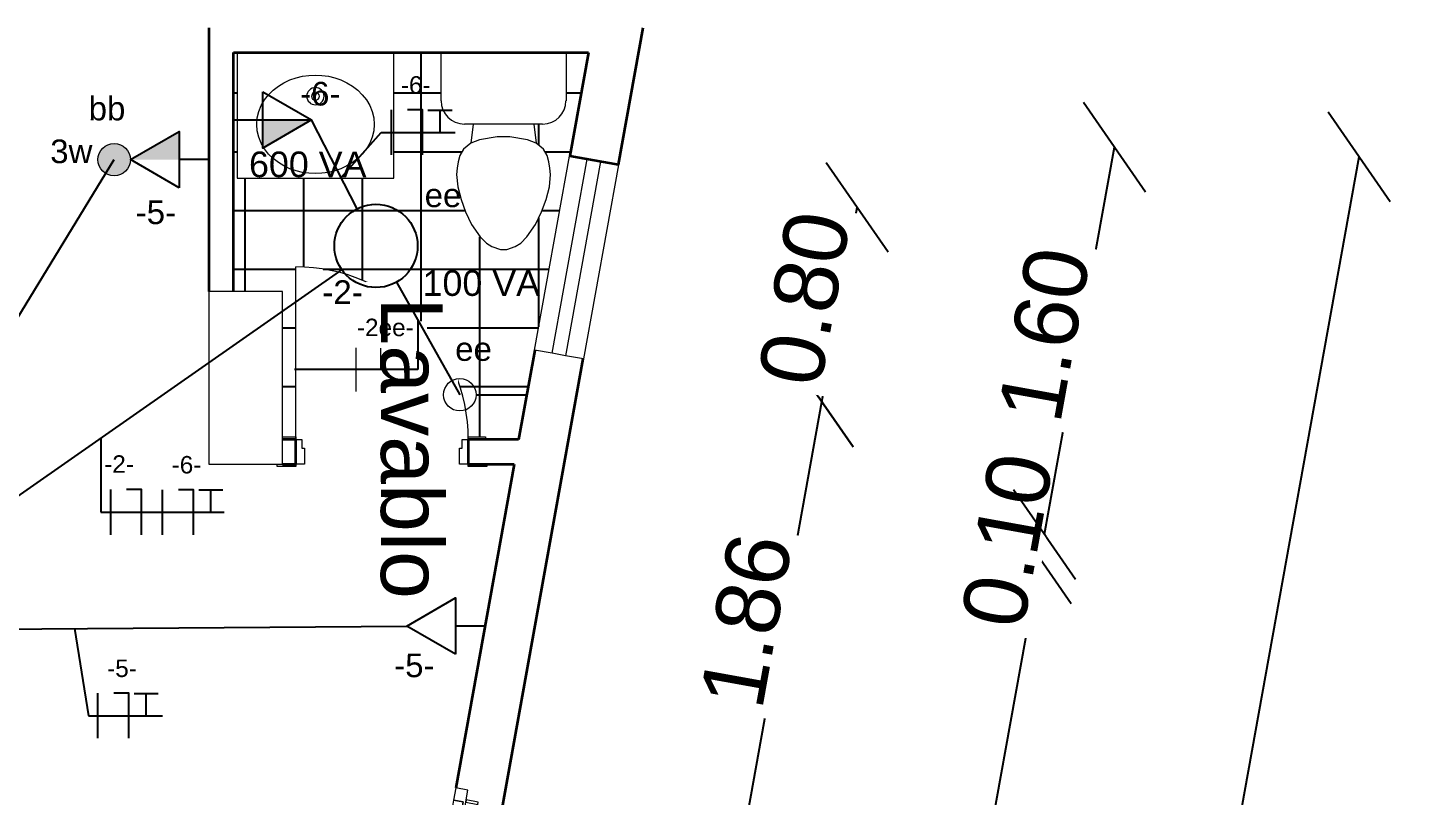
# Model space of a CAD drawing. Header units: metres. Extents: x -182 to 99, y 70 to 117.
# Drawn here: x 6.69 to 12.32, y 98.59 to 101.71 of the extents above; entities that cross this region are included whole.
import ezdxf

# ---------------------------------------------------------------- set-up
doc = ezdxf.new("R2010")
doc.units = ezdxf.units.M
doc.header["$LTSCALE"] = 0.01
for name, color, linetype, lineweight in [('A-ANNO-TEXT', 2, 'Continuous', 9), ('A-DOOR', 1, 'Continuous', 9), ('A-DOOR-FRAM', 1, 'Continuous', 13), ('A-GLAZ', 6, 'Continuous', 9), ('A-GLAZ-FRAM', 6, 'Continuous', 13), ('A-GLAZ-GLAS', 6, 'Continuous', 13), ('A-GLAZ-SILL', 1, 'Continuous', 9), ('A-WALL', 2, 'Continuous', 9), ('P-SANR-FIXT', 6, 'Continuous', 9), ('S-COLS', 6, 'Continuous', 9)]:
    doc.layers.add(name, color=color, linetype=linetype, lineweight=lineweight)
for name, color, linetype in [('FIAÇÃO', 10, 'Continuous'), ('Força', 7, 'Continuous'), ('Iluminação', 7, 'Continuous')]:
    doc.layers.add(name, color=color, linetype=linetype)
doc.styles.add('Arial', font='arial.ttf', dxfattribs={"height": 0.29506})
doc.styles.add('Arial_2', font='arial.ttf', dxfattribs={"height": 0.258177})
doc.dimstyles.new('Diagonal', dxfattribs={"dimscale": 0.3048, "dimtxt": 0.258177, "dimasz": 1.025262, "dimexe": 0.984252, "dimexo": 0.615157, "dimgap": 0.04101, "dimtad": 1, "dimrnd": 0.01, "dimzin": 0, "dimdsep": 46, "dimtxsty": 'Arial_2', "dimblk1": 'OBLIQUE', "dimblk2": 'OBLIQUE', "dimsah": 1, "dimcen": 0.09, "dimse1": 1, "dimse2": 1, "dimazin": 0, "dimtfac": 1, "dimtix": 1, "dimtmove": 0, "dimatfit": 3, "dimfxl": 1, "dimtvp": 1, "dimtfill": 1, "dimtolj": 1, "dimtzin": 0, "dimarcsym": 2})

# ---------------------------------------------------------------- blocks, each defined once
blk = doc.blocks.new('Puerta de 1 hoja - 70 x 210 cm-171867-Nivel 4')
at = {"layer": 'A-DOOR', "lineweight": 13}
blk.add_line((0.6169, -0.05), (0.6169, -0.75), dxfattribs=at)
blk.add_arc((0.6169, -0.05), 0.7, 180, 270, dxfattribs=at)
at = {"layer": 'A-DOOR-FRAM'}
for p, q in [((-0.1581, 0.06), (-0.0831, 0.06)), ((-0.1581, 0.05), (-0.1581, 0.06)), ((-0.0831, 0.06), (-0.0831, 0.05)), ((0.6169, 0.05), (0.6169, 0.06)), ((0.6169, 0.06), (0.6919, 0.06)), ((0.6919, 0.06), (0.6919, 0.05)), ((-0.0831, 0.05), (-0.0481, 0.05)), ((-0.0481, 0.05), (-0.0481, -0.015)), ((0.5819, -0.015), (0.5819, 0.05)), ((0.5819, 0.05), (0.6169, 0.05)), ((-0.1531, -0.06), (-0.1531, -0.05)), ((-0.0831, -0.05), (-0.0831, -0.06)), ((-0.0581, -0.05), (-0.0831, -0.05)), ((-0.0581, -0.015), (-0.0581, -0.05)), ((-0.0481, -0.015), (-0.0581, -0.015)), ((0.5919, -0.015), (0.5819, -0.015)), ((0.5919, -0.05), (0.5919, -0.015)), ((0.6169, -0.05), (0.5919, -0.05)), ((0.6169, -0.06), (0.6169, -0.05)), ((-0.0831, -0.06), (-0.1531, -0.06)), ((0.67, -0.06), (0.6169, -0.06))]:
    blk.add_line(p, q, dxfattribs=at)
blk = doc.blocks.new('M_Lavabo - Oval - 635 mm x 510 mm - Privado-224825-Nivel 4')
at = {"layer": 'P-SANR-FIXT'}
for p, q in [((1.0218, -10.2437), (1.0218, -10.7537)), ((1.6568, -10.7537), (1.6568, -10.2437)), ((1.0218, -10.7537), (1.6568, -10.7537))]:
    blk.add_line(p, q, dxfattribs=at)
at = {"layer": 'P-SANR-FIXT', "flags": 128}
for points in [[(1.101, -10.5356), (1.1031, -10.5092), (1.1093, -10.4834), (1.1193, -10.4589), (1.1327, -10.4361), (1.1491, -10.4153), (1.168, -10.3967), (1.189, -10.3805), (1.2117, -10.3668), (1.2358, -10.3556), (1.2608, -10.3469), (1.2866, -10.3407), (1.3129, -10.337), (1.3393, -10.3358), (1.3658, -10.337), (1.3921, -10.3407), (1.4179, -10.3469), (1.4429, -10.3556), (1.4669, -10.3668), (1.4896, -10.3805), (1.5107, -10.3967), (1.5296, -10.4153), (1.546, -10.4361), (1.5594, -10.4589), (1.5694, -10.4834), (1.5756, -10.5092), (1.5777, -10.5356)], [(1.5777, -10.5356), (1.5756, -10.562), (1.5694, -10.5878), (1.5594, -10.6123), (1.546, -10.6352), (1.5296, -10.656), (1.5107, -10.6745), (1.4896, -10.6907), (1.4669, -10.7044), (1.4429, -10.7156), (1.4179, -10.7243), (1.3921, -10.7305), (1.3658, -10.7342), (1.3393, -10.7354), (1.3129, -10.7342), (1.2866, -10.7305), (1.2608, -10.7243), (1.2358, -10.7156), (1.2117, -10.7044), (1.189, -10.6907), (1.168, -10.6745), (1.1491, -10.656), (1.1327, -10.6352), (1.1193, -10.6123), (1.1093, -10.5878), (1.1031, -10.562), (1.101, -10.5356)]]:
    blk.add_lwpolyline(points, dxfattribs=at)
at = {"layer": 'P-SANR-FIXT'}
for radius, start, end in [(0.0349, 0, 180), (0.016, 0, 180), (0.016, 0, 180), (0.0349, 180, 360), (0.016, 180, 0), (0.016, 180, 0)]:
    blk.add_arc((1.3393, -10.4215), radius, start, end, dxfattribs=at)
blk = doc.blocks.new('M_Retrete-Doméstico-3D - M_Retrete-Doméstico-3D-223781-Nivel 4')
at = {"layer": 'P-SANR-FIXT'}
for p, q in [((-0.2534, 0.2984), (-0.2534, 0.4947)), ((0.2534, 0.4947), (0.2534, 0.2984)), ((0.1587, 0.2038), (-0.1588, 0.2038)), ((-0.1235, 0.2038), (-0.1323, 0.127)), ((0.1235, 0.2038), (0.1323, 0.127)), ((-0.1323, 0.127), (-0.1626, 0.1016)), ((-0.0974, 0.1397), (-0.1323, 0.127)), ((-0.0254, 0.1524), (-0.0974, 0.1397)), ((0.0254, 0.1524), (-0.0254, 0.1524)), ((0.0974, 0.1397), (0.0254, 0.1524)), ((0.1323, 0.127), (0.0974, 0.1397)), ((0.1626, 0.1016), (0.1323, 0.127)), ((-0.177, 0.0762), (-0.1838, 0.0508)), ((-0.1626, 0.1016), (-0.177, 0.0762)), ((0.177, 0.0762), (0.1626, 0.1016)), ((0.1838, 0.0508), (0.177, 0.0762)), ((-0.1883, 0.0253), (-0.1905, 0)), ((-0.1905, 0), (-0.1861, -0.0506)), ((-0.1838, 0.0508), (-0.1883, 0.0253)), ((0.1883, 0.0253), (0.1838, 0.0508)), ((0.1861, -0.0506), (0.1905, 0)), ((0.1905, 0), (0.1883, 0.0253)), ((-0.1861, -0.0506), (-0.1724, -0.1016)), ((0.1724, -0.1016), (0.1861, -0.0506)), ((-0.1724, -0.1016), (-0.1539, -0.1524)), ((0.1539, -0.1524), (0.1724, -0.1016)), ((-0.1539, -0.1524), (-0.1302, -0.2032)), ((0.1302, -0.2032), (0.1539, -0.1524)), ((-0.1302, -0.2032), (-0.095, -0.254)), ((0.095, -0.254), (0.1302, -0.2032)), ((-0.095, -0.254), (-0.0696, -0.2794)), ((-0.0696, -0.2794), (-0.0476, -0.2921)), ((0.0476, -0.2921), (0.0696, -0.2794)), ((0.0696, -0.2794), (0.095, -0.254)), ((-0.0476, -0.2921), (-0.0127, -0.3048)), ((-0.0127, -0.3048), (0.0127, -0.3048)), ((0.0127, -0.3048), (0.0476, -0.2921))]:
    blk.add_line(p, q, dxfattribs=at)
for centre, start, end in [((-0.1588, 0.2984), 180, 270), ((0.1587, 0.2984), 270, 360)]:
    blk.add_arc(centre, 0.0946, start, end, dxfattribs=at)
blk = doc.blocks.new('Pilar rectangular hormigón - 300 x 700 mm-506285-Nivel 4')
at = {"layer": 'S-COLS'}
for p, q in [((0.15, 0.35), (-0.15, 0.35)), ((-0.15, 0.35), (-0.15, -0.35)), ((0.15, -0.35), (0.15, 0.35)), ((-0.15, -0.35), (0.15, -0.35))]:
    blk.add_line(p, q, dxfattribs=at)
blk = doc.blocks.new('PF 2 Vantaux - Droits - 2_95m x 2_15m-427635-Nivel 4')
at = {"layer": 'A-GLAZ'}
for p, q in [((-1.425, 0), (-1.435, 0)), ((-1.435, 0), (-1.435, -0.05)), ((-1.425, -0.05), (-1.425, 0)), ((1.435, 0), (1.425, 0)), ((1.425, 0), (1.425, -0.05)), ((1.435, -0.05), (1.435, 0)), ((-1.435, -0.05), (-1.425, -0.05)), ((1.425, -0.05), (1.435, -0.05))]:
    blk.add_line(p, q, dxfattribs=at)
at = {"layer": 'A-GLAZ-FRAM'}
for p, q in [((-1.41, -0.05), (-1.475, -0.05)), ((-1.475, -0.05), (-1.475, -0.1)), ((-1.41, -0.06), (-1.41, -0.05)), ((1.475, -0.05), (1.41, -0.05)), ((1.41, -0.05), (1.41, -0.06)), ((1.475, -0.1), (1.475, -0.05)), ((-1.475, -0.1), (-1.425, -0.1)), ((-1.425, -0.06), (-1.425, -0.1)), ((-1.375, -0.06), (-1.425, -0.06)), ((-1.425, -0.1), (-1.425, -0.06)), ((-1.425, -0.06), (-1.41, -0.06)), ((-1.425, -0.1), (-1.375, -0.1)), ((-1.375, -0.1), (-1.375, -0.06)), ((0, -0.06), (-0.05, -0.06)), ((-0.05, -0.06), (-0.05, -0.1)), ((-0.05, -0.1), (0, -0.1)), ((0, -0.1), (0, -0.06)), ((0.05, -0.06), (0, -0.06)), ((0, -0.06), (0, -0.1)), ((0, -0.1), (0.05, -0.1)), ((0.05, -0.1), (0.05, -0.06)), ((1.375, -0.06), (1.375, -0.1)), ((1.425, -0.06), (1.375, -0.06)), ((1.375, -0.1), (1.425, -0.1)), ((1.41, -0.06), (1.425, -0.06)), ((1.425, -0.1), (1.425, -0.06)), ((1.425, -0.06), (1.425, -0.1)), ((1.425, -0.1), (1.475, -0.1))]:
    blk.add_line(p, q, dxfattribs=at)
at = {"layer": 'A-GLAZ-FRAM', "lineweight": 9}
for p, q in [((1.425, 0), (-1.425, 0)), ((-1.41, -0.05), (1.41, -0.05)), ((-0.05, -0.06), (-1.375, -0.06)), ((-1.375, -0.1), (-0.05, -0.1)), ((1.375, -0.06), (0.05, -0.06)), ((0.05, -0.1), (1.375, -0.1))]:
    blk.add_line(p, q, dxfattribs=at)
at = {"layer": 'A-GLAZ-GLAS'}
for p, q in [((-0.05, -0.074), (-1.375, -0.074)), ((-1.375, -0.074), (-1.375, -0.086)), ((-1.375, -0.086), (-0.05, -0.086)), ((-0.05, -0.086), (-0.05, -0.074)), ((1.375, -0.074), (0.05, -0.074)), ((0.05, -0.074), (0.05, -0.086)), ((0.05, -0.086), (1.375, -0.086)), ((1.375, -0.086), (1.375, -0.074))]:
    blk.add_line(p, q, dxfattribs=at)
at = {"layer": 'A-GLAZ-SILL'}
for p, q in [((-1.425, 0.1), (-1.425, 0.11)), ((1.425, 0.11), (-1.425, 0.11)), ((1.425, 0.11), (1.425, 0.1))]:
    blk.add_line(p, q, dxfattribs=at)
blk = doc.blocks.new('Ventana simple - 25 x 80 cm-430068-Nivel 4')
at = {"layer": 'A-GLAZ-FRAM', "lineweight": 9}
for p, q in [((-0.4, 0.035), (0.4, 0.035)), ((-0.4, -0.02), (-0.4, 0.035)), ((0.4, 0.035), (0.4, -0.02)), ((0.4, -0.02), (-0.4, -0.02))]:
    blk.add_line(p, q, dxfattribs=at)
at = {"layer": 'A-GLAZ-SILL'}
for p, q in [((-0.4, 0.1079), (0.4, 0.1079)), ((-0.4, 0.035), (-0.4, 0.1079)), ((0.4, 0.1079), (0.4, 0.035)), ((-0.4, -0.0941), (-0.4, -0.02)), ((0.4, -0.02), (0.4, -0.0941)), ((0.4, -0.0941), (-0.4, -0.0941))]:
    blk.add_line(p, q, dxfattribs=at)
blk = doc.blocks.new('_Oblique')
at = {"color": 0, "linetype": 'ByBlock', "lineweight": -2}
blk.add_line((-0.5, -0.5), (0.5, 0.5), dxfattribs=at)
blk = doc.blocks.new('*D473')
at = {"color": 0, "lineweight": -2, "transparency": 16777216}
blk.add_line((17.086, 110.44), (17.086, 81.2458), dxfattribs=at)
at = {"layer": 'Defpoints', "color": 0, "transparency": 16777216}
for p in [(8.3862, 110.44), (-2.4818, 81.2458), (17.086, 81.2458)]:
    blk.add_point(p, dxfattribs=at)
at = {"color": 0, "lineweight": -2, "transparency": 16777216, "xscale": 0.3124999999999999, "yscale": 0.3124999999999999, "zscale": 0.3124999999999999}
for p, rotation in [((17.086, 110.44), 90), ((17.086, 81.2458), 270)]:
    blk.add_blockref('_Oblique', p, dxfattribs=dict(at, rotation=rotation))
at = {"color": 0, "transparency": 16777216, "insert": (16.9417, 95.8429), "char_height": 0.25818, "attachment_point": 5, "rotation": 90, "style": 'Arial_2', "bg_fill": 3, "box_fill_scale": 1.1, "bg_fill_color": 256, "bg_fill_true_color": 13158600, "bg_fill_transparency": 0}
blk.add_mtext('\\A1;29.19', dxfattribs=at)
blk = doc.blocks.new('*D478')
at = {"color": 0, "lineweight": -2, "transparency": 16777216}
blk.add_line((16.086, 105.136), (16.086, 101.7059), dxfattribs=at)
at = {"layer": 'Defpoints', "color": 0, "transparency": 16777216}
for p in [(6.0356, 105.136), (7.9225, 101.7059), (16.086, 101.7059)]:
    blk.add_point(p, dxfattribs=at)
at = {"color": 0, "lineweight": -2, "transparency": 16777216, "xscale": 0.3124999999999999, "yscale": 0.3124999999999999, "zscale": 0.3124999999999999}
for p, rotation in [((16.086, 105.136), 90), ((16.086, 101.7059), 270)]:
    blk.add_blockref('_Oblique', p, dxfattribs=dict(at, rotation=rotation))
at = {"color": 0, "transparency": 16777216, "insert": (15.9416, 103.421), "char_height": 0.25818, "attachment_point": 5, "rotation": 90, "style": 'Arial_2', "bg_fill": 3, "box_fill_scale": 1.1, "bg_fill_color": 256, "bg_fill_true_color": 13158600, "bg_fill_transparency": 0}
blk.add_mtext('\\A1;3.43', dxfattribs=at)
blk = doc.blocks.new('*D479')
at = {"color": 0, "lineweight": -2, "transparency": 16777216}
blk.add_line((16.086, 101.7059), (16.086, 95.5459), dxfattribs=at)
at = {"layer": 'Defpoints', "color": 0, "transparency": 16777216}
for p in [(7.9225, 101.7059), (8.0731, 95.5459), (16.086, 95.5459)]:
    blk.add_point(p, dxfattribs=at)
at = {"color": 0, "lineweight": -2, "transparency": 16777216, "xscale": 0.3124999999999999, "yscale": 0.3124999999999999, "zscale": 0.3124999999999999}
for p, rotation in [((16.086, 101.7059), 90), ((16.086, 95.5459), 270)]:
    blk.add_blockref('_Oblique', p, dxfattribs=dict(at, rotation=rotation))
at = {"color": 0, "transparency": 16777216, "insert": (15.9417, 98.6259), "char_height": 0.25818, "attachment_point": 5, "rotation": 90, "style": 'Arial_2', "bg_fill": 3, "box_fill_scale": 1.1, "bg_fill_color": 256, "bg_fill_true_color": 13158600, "bg_fill_transparency": 0}
blk.add_mtext('\\A1;6.16', dxfattribs=at)
blk = doc.blocks.new('*D520')
at = {"color": 0, "lineweight": -2, "transparency": 16777216}
for p, q in [((14.086, 101.7059), (14.086, 102.0184)), ((14.086, 101.6059), (14.086, 101.7059)), ((14.086, 101.6059), (14.086, 101.2934))]:
    blk.add_line(p, q, dxfattribs=at)
at = {"layer": 'Defpoints', "color": 0, "transparency": 16777216}
for p in [(8.9632, 101.7059), (8.9632, 101.6059)]:
    blk.add_point(p, dxfattribs=at)
at = {"color": 0, "lineweight": -2, "transparency": 16777216, "xscale": 0.3124999999999999, "yscale": 0.3124999999999999, "zscale": 0.3124999999999999}
for p, rotation in [((14.086, 101.7059), 270), ((14.086, 101.6059), 90)]:
    blk.add_blockref('_Oblique', p, dxfattribs=dict(at, rotation=rotation))
at = {"color": 0, "transparency": 16777216, "insert": (13.9417, 101.6559), "char_height": 0.25818, "attachment_point": 5, "rotation": 90, "style": 'Arial_2', "bg_fill": 3, "box_fill_scale": 1.1, "bg_fill_color": 256, "bg_fill_true_color": 13158600, "bg_fill_transparency": 0}
blk.add_mtext('\\A1;0.10', dxfattribs=at)
at = {"layer": 'Defpoints', "color": 0, "transparency": 16777216}
blk.add_point((14.086, 101.7059), dxfattribs=at)
blk = doc.blocks.new('*D523')
at = {"color": 0, "lineweight": -2, "transparency": 16777216}
blk.add_line((15.086, 110.44), (15.086, 101.7059), dxfattribs=at)
at = {"layer": 'Defpoints', "color": 0, "transparency": 16777216}
for p in [(8.6451, 110.44), (8.6451, 101.7059), (15.086, 101.7059)]:
    blk.add_point(p, dxfattribs=at)
at = {"color": 0, "lineweight": -2, "transparency": 16777216, "xscale": 0.3124999999999999, "yscale": 0.3124999999999999, "zscale": 0.3124999999999999}
for p, rotation in [((15.086, 110.44), 90), ((15.086, 101.7059), 270)]:
    blk.add_blockref('_Oblique', p, dxfattribs=dict(at, rotation=rotation))
at = {"color": 0, "transparency": 16777216, "insert": (14.9416, 106.073), "char_height": 0.25818, "attachment_point": 5, "rotation": 90, "style": 'Arial_2', "bg_fill": 3, "box_fill_scale": 1.1, "bg_fill_color": 256, "bg_fill_true_color": 13158600, "bg_fill_transparency": 0}
blk.add_mtext('\\A1;8.73', dxfattribs=at)
blk = doc.blocks.new('*D528')
at = {"color": 0, "lineweight": -2, "transparency": 16777216}
blk.add_line((9.5813, 98.3624), (9.9106, 100.188), dxfattribs=at)
at = {"layer": 'Defpoints', "color": 0, "transparency": 16777216}
for p in [(8.9431, 100.3625), (9.9106, 100.188), (8.6227, 98.5354)]:
    blk.add_point(p, dxfattribs=at)
at = {"color": 0, "lineweight": -2, "transparency": 16777216, "xscale": 0.3124999999999999, "yscale": 0.3124999999999999, "zscale": 0.3124999999999999}
for p, rotation in [((9.9106, 100.188), 79.77327422279032), ((9.5813, 98.3624), 259.7732742227903)]:
    blk.add_blockref('_Oblique', p, dxfattribs=dict(at, rotation=rotation))
at = {"color": 0, "transparency": 16777216, "insert": (9.6039, 99.3008), "char_height": 0.25818, "attachment_point": 5, "rotation": 79.7733, "style": 'Arial_2', "bg_fill": 3, "box_fill_scale": 1.1, "bg_fill_color": 256, "bg_fill_true_color": 13158600, "bg_fill_transparency": 0}
blk.add_mtext('\\A1;1.86', dxfattribs=at)
blk = doc.blocks.new('*D529')
at = {"color": 0, "lineweight": -2, "transparency": 16777216}
blk.add_line((9.9106, 100.188), (10.053, 100.977), dxfattribs=at)
at = {"layer": 'Defpoints', "color": 0, "transparency": 16777216}
for p in [(9.0855, 101.1515), (8.9431, 100.3625)]:
    blk.add_point(p, dxfattribs=at)
at = {"color": 0, "lineweight": -2, "transparency": 16777216, "xscale": 0.3124999999999999, "yscale": 0.3124999999999999, "zscale": 0.3124999999999999}
for p, rotation in [((10.053, 100.977), 79.77327422279032), ((9.9106, 100.188), 259.7732742227903)]:
    blk.add_blockref('_Oblique', p, dxfattribs=dict(at, rotation=rotation))
at = {"color": 0, "transparency": 16777216, "insert": (9.8398, 100.6081), "char_height": 0.25818, "attachment_point": 5, "rotation": 79.7733, "style": 'Arial_2', "bg_fill": 3, "box_fill_scale": 1.1, "bg_fill_color": 256, "bg_fill_true_color": 13158600, "bg_fill_transparency": 0}
blk.add_mtext('\\A1;0.80', dxfattribs=at)
at = {"layer": 'Defpoints', "color": 0, "transparency": 16777216}
blk.add_point((10.053, 100.977), dxfattribs=at)
blk = doc.blocks.new('*D530')
at = {"color": 0, "lineweight": -2, "transparency": 16777216}
blk.add_line((10.0437, 95.383), (10.7957, 99.551), dxfattribs=at)
at = {"layer": 'Defpoints', "color": 0, "transparency": 16777216}
for p in [(8.6619, 99.9359), (10.7957, 99.551), (8.1068, 95.7324)]:
    blk.add_point(p, dxfattribs=at)
at = {"color": 0, "lineweight": -2, "transparency": 16777216, "xscale": 0.3124999999999999, "yscale": 0.3124999999999999, "zscale": 0.3124999999999999}
for p, rotation in [((10.7957, 99.551), 79.77327422279032), ((10.0437, 95.383), 259.7732742227903)]:
    blk.add_blockref('_Oblique', p, dxfattribs=dict(at, rotation=rotation))
at = {"color": 0, "transparency": 16777216, "insert": (10.2799, 97.4922), "char_height": 0.25818, "attachment_point": 5, "rotation": 79.7733, "style": 'Arial_2', "bg_fill": 3, "box_fill_scale": 1.1, "bg_fill_color": 256, "bg_fill_true_color": 13158600, "bg_fill_transparency": 0}
blk.add_mtext('\\A1;4.24', dxfattribs=at)
blk = doc.blocks.new('*D531')
at = {"color": 0, "lineweight": -2, "transparency": 16777216}
for p, q in [((10.8137, 99.651), (10.8692, 99.9585)), ((10.7957, 99.551), (10.8137, 99.651)), ((10.7957, 99.551), (10.7402, 99.2435))]:
    blk.add_line(p, q, dxfattribs=at)
at = {"layer": 'Defpoints', "color": 0, "transparency": 16777216}
for p in [(8.68, 100.0359), (8.6619, 99.9359)]:
    blk.add_point(p, dxfattribs=at)
at = {"color": 0, "lineweight": -2, "transparency": 16777216, "xscale": 0.3124999999999999, "yscale": 0.3124999999999999, "zscale": 0.3124999999999999}
for p, rotation in [((10.8137, 99.651), 259.7732742227903), ((10.7957, 99.551), 79.7732742227903)]:
    blk.add_blockref('_Oblique', p, dxfattribs=dict(at, rotation=rotation))
at = {"color": 0, "transparency": 16777216, "insert": (10.6627, 99.6266), "char_height": 0.25818, "attachment_point": 5, "rotation": 79.7733, "style": 'Arial_2', "bg_fill": 3, "box_fill_scale": 1.1, "bg_fill_color": 256, "bg_fill_true_color": 13158600, "bg_fill_transparency": 0}
blk.add_mtext('\\A1;0.10', dxfattribs=at)
at = {"layer": 'Defpoints', "color": 0, "transparency": 16777216}
blk.add_point((10.8137, 99.651), dxfattribs=at)
blk = doc.blocks.new('*D532')
at = {"color": 0, "lineweight": -2, "transparency": 16777216}
blk.add_line((10.8137, 99.651), (11.097, 101.221), dxfattribs=at)
at = {"layer": 'Defpoints', "color": 0, "transparency": 16777216}
for p in [(8.9632, 101.6059), (11.097, 101.221), (8.68, 100.0359)]:
    blk.add_point(p, dxfattribs=at)
at = {"color": 0, "lineweight": -2, "transparency": 16777216, "xscale": 0.3124999999999999, "yscale": 0.3124999999999999, "zscale": 0.3124999999999999}
for p, rotation in [((11.097, 101.221), 79.77327422279032), ((10.8137, 99.651), 259.7732742227903)]:
    blk.add_blockref('_Oblique', p, dxfattribs=dict(at, rotation=rotation))
at = {"color": 0, "transparency": 16777216, "insert": (10.8133, 100.4616), "char_height": 0.25818, "attachment_point": 5, "rotation": 79.7733, "style": 'Arial_2', "bg_fill": 3, "box_fill_scale": 1.1, "bg_fill_color": 256, "bg_fill_true_color": 13158600, "bg_fill_transparency": 0}
blk.add_mtext('\\A1;1.60', dxfattribs=at)
blk = doc.blocks.new('*D533')
at = {"color": 0, "lineweight": -2, "transparency": 16777216}
blk.add_line((10.9791, 95.0247), (12.0899, 101.1818), dxfattribs=at)
at = {"layer": 'Defpoints', "color": 0, "transparency": 16777216}
for p in [(9.1845, 101.7059), (12.0899, 101.1818), (8.0737, 95.5489)]:
    blk.add_point(p, dxfattribs=at)
at = {"color": 0, "lineweight": -2, "transparency": 16777216, "xscale": 0.3124999999999999, "yscale": 0.3124999999999999, "zscale": 0.3124999999999999}
for p, rotation in [((12.0899, 101.1818), 79.77327422278938), ((10.9791, 95.0247), 259.7732742227894)]:
    blk.add_blockref('_Oblique', p, dxfattribs=dict(at, rotation=rotation))
at = {"color": 0, "transparency": 16777216, "insert": (11.3925, 98.1289), "char_height": 0.25818, "attachment_point": 5, "rotation": 79.7733, "style": 'Arial_2', "bg_fill": 3, "box_fill_scale": 1.1, "bg_fill_color": 256, "bg_fill_true_color": 13158600, "bg_fill_transparency": 0}
blk.add_mtext('\\A1;6.26', dxfattribs=at)
blk = doc.blocks.new('F-N')
at = {"layer": 'FIAÇÃO'}
blk.add_line((2561.97, 1254.62), (2561.97, 1275.44), dxfattribs=at)
at = {"layer": 'FIAÇÃO', "color": 5}
blk.add_lwpolyline([(2576.26, 1254.62), (2576.26, 1275.44), (2569.32, 1275.44)], dxfattribs=at)
blk = doc.blocks.new('F-N-T')
at = {"layer": 'FIAÇÃO', "color": 1}
blk.add_line((2561.97, 1284.08), (2561.97, 1304.9), dxfattribs=at)
at = {"layer": 'FIAÇÃO', "color": 3}
blk.add_line((2584.31, 1294.33), (2584.31, 1304.75), dxfattribs=at)
at = {"layer": 'FIAÇÃO', "color": 5}
blk.add_lwpolyline([(2576.26, 1284.08), (2576.26, 1304.9), (2569.32, 1304.9)], dxfattribs=at)
at = {"layer": 'FIAÇÃO', "color": 3}
blk.add_lwpolyline([(2578.75, 1304.75), (2584.31, 1304.75), (2589.86, 1304.75)], dxfattribs=at)

msp = doc.modelspace()

# ---------------------------------------------------------------- linework, layer by layer
at = {"layer": 'A-WALL', "color": 7, "lineweight": 35}
for p, q in [((7.4225, 101.7059), (7.4225, 100.6359)), ((9.0844, 101.1511), (9.1845, 101.7059)), ((7.5225, 101.6059), (8.9632, 101.6059)), ((7.5225, 100.6359), (7.5225, 101.6059)), ((8.9632, 101.6059), (8.8876, 101.1867)), ((8.8876, 101.1867), (9.0844, 101.1511)), ((8.7453, 100.3982), (8.68, 100.0359)), ((8.6128, 98.5372), (8.9421, 100.3627)), ((7.7756, 100.0359), (7.7225, 100.0359)), ((7.7756, 99.9359), (7.7756, 100.0359)), ((8.68, 100.0359), (8.4756, 100.0359)), ((8.4756, 100.0359), (8.4756, 99.9359)), ((7.7225, 99.9359), (7.7756, 99.9359)), ((8.6619, 99.9359), (8.4248, 98.6219)), ((8.4756, 99.9359), (8.6619, 99.9359))]:
    msp.add_line(p, q, dxfattribs=at)
at = {"layer": 'A-WALL', "color": 7}
for p, q in [((8.8873, 101.1855), (8.8876, 101.1867)), ((9.0844, 101.1511), (9.0842, 101.15))]:
    msp.add_line(p, q, dxfattribs=at)

# ---------------------------------------------------------------- block references
at = {"layer": 'A-DOOR', "rotation": 180}
msp.add_blockref('Puerta de 1 hoja - 70 x 210 cm-171867-Nivel 4', (8.3925, 99.9859), dxfattribs=at)
at = {"layer": 'A-GLAZ'}
for name, p, rotation in [('Ventana simple - 25 x 80 cm-430068-Nivel 4', (8.9215, 100.7729), 79.7732742227891), ('PF 2 Vantaux - Droits - 2_95m x 2_15m-427635-Nivel 4', (8.2614, 97.1525), 259.7732742227891)]:
    msp.add_blockref(name, p, dxfattribs=dict(at, rotation=rotation))
at = {"layer": 'P-SANR-FIXT'}
for name, p in [('M_Lavabo - Oval - 635 mm x 510 mm - Privado-224825-Nivel 4', (6.5162, 111.8497)), ('M_Retrete-Doméstico-3D - M_Retrete-Doméstico-3D-223781-Nivel 4', (8.6187, 101.1113))]:
    msp.add_blockref(name, p, dxfattribs=at)
at = {"layer": 'S-COLS', "rotation": 180}
msp.add_blockref('Pilar rectangular hormigón - 300 x 700 mm-506285-Nivel 4', (7.5725, 100.2859), dxfattribs=at)

# ---------------------------------------------------------------- next in the draw order: dimensions: what is measured, and where the dimension line sits
at = {"color": 1}
dim = msp.add_linear_dim(base=(17.086, 81.2458), p1=(8.3862, 110.44), p2=(-2.4818, 81.2458), angle=90, dimstyle='Diagonal', override={"dimpost": '<>'}, dxfattribs=at)
dim.commit()
dim.dimension.update_dxf_attribs({"geometry": '*D473', "text_midpoint": (16.9417, 95.8429)})

# ---------------------------------------------------------------- next in the draw order: hatches: boundary and pattern name
at = {"layer": 'Iluminação'}
for points in [[(7.1049, 101.1709), (7.3026, 101.1709), (7.3026, 101.2851)], [(7.8401, 101.3318), (7.6423, 101.3318), (7.6423, 101.2176)]]:
    msp.add_hatch(color=256, dxfattribs=at).paths.add_polyline_path(points)
h = msp.add_hatch(color=256, dxfattribs=at)
h.paths.add_polyline_path([(6.9732, 101.1709, 1), (7.1049, 101.1709, 1)])
h.paths.add_polyline_path([(2.6624, 96.0793, 1), (2.5308, 96.0793, 1)])

# ---------------------------------------------------------------- next in the draw order: linework, layer by layer
at = {"layer": 'Força', "color": 0, "ltscale": 0.5}
for p, q in [((6.8777, 99.2683), (6.9348, 98.9147)), ((6.9348, 98.9147), (7.2348, 98.9147))]:
    msp.add_line(p, q, dxfattribs=at)
at = {"layer": 'Iluminação'}
for p, q in [((7.5225, 101.3318), (7.8401, 101.3318)), ((7.4225, 101.1709), (7.3026, 101.1709))]:
    msp.add_line(p, q, dxfattribs=at)
at = {"layer": 'Iluminação', "color": 0, "ltscale": 0.5}
for p, q in [((5.9566, 99.4042), (7.0391, 101.1709)), ((6.9848, 100.0406), (6.9848, 99.7406)), ((6.9848, 99.7406), (7.4848, 99.7406))]:
    msp.add_line(p, q, dxfattribs=at)
at = {"layer": 'Iluminação'}
for points in [[(7.6423, 101.446), (7.8401, 101.3318), (7.6423, 101.2176)], [(7.3026, 101.0568), (7.1049, 101.1709), (7.3026, 101.2851)]]:
    msp.add_lwpolyline(points, close=True, dxfattribs=at)
at = {"layer": 'Iluminação', "lineweight": 20}
msp.add_circle((7.0391, 101.1709), 0.0658, dxfattribs=at)

# ---------------------------------------------------------------- next in the draw order: block references
at = {"layer": 'FIAÇÃO', "lineweight": 20, "xscale": 0.008784106945095342, "yscale": 0.008784106945095342, "zscale": 0.008784106945095342}
for name, p in [('F-N', (-15.4796, 88.6285)), ('F-N-T', (-15.2698, 88.3697)), ('F-N-T', (-15.5315, 87.5438))]:
    msp.add_blockref(name, p, dxfattribs=at)

# ---------------------------------------------------------------- next in the draw order: texts
at = {"layer": 'FIAÇÃO', "lineweight": 20, "style": 'Arial'}
for s, p in [('-2-', (6.9984, 99.9007)), ('-6-', (7.272, 99.8979)), ('-5-', (7.0103, 99.072))]:
    msp.add_text(s, height=0.07075, dxfattribs=at).set_placement(p)
at = {"layer": 'Iluminação', "lineweight": 20, "style": 'Arial'}
for s, p in [('bb', (6.9354, 101.3304)), ('3w', (6.7796, 101.1567)), ('-5-', (7.1263, 100.9094))]:
    msp.add_text(s, height=0.09589, dxfattribs=at).set_placement(p)

# ---------------------------------------------------------------- next in the draw order: dimensions: what is measured, and where the dimension line sits
at = {"color": 1}
dim = msp.add_linear_dim(base=(16.086, 101.7059), p1=(6.0356, 105.136), p2=(7.9225, 101.7059), angle=90, dimstyle='Diagonal', override={"dimpost": '<>', "dimtmove": 1}, dxfattribs=at)
dim.commit()
dim.dimension.update_dxf_attribs({"geometry": '*D478', "text_midpoint": (15.9416, 103.421)})

# ---------------------------------------------------------------- next in the draw order: dimensions: what is measured, and where the dimension line sits
dim = msp.add_linear_dim(base=(16.086, 95.5459), p1=(7.9225, 101.7059), p2=(8.0731, 95.5459), angle=90, dimstyle='Diagonal', override={"dimpost": '<>', "dimtmove": 1}, dxfattribs=at)
dim.commit()
dim.dimension.update_dxf_attribs({"geometry": '*D479', "text_midpoint": (15.9417, 98.6259)})

# ---------------------------------------------------------------- next in the draw order: linework, layer by layer
at = {"layer": 'FIAÇÃO', "lineweight": 20}
msp.add_line((8.0212, 100.2306), (8.0212, 100.4074), dxfattribs=at)
at = {"layer": 'Força', "color": 0, "ltscale": 0.5}
msp.add_line((8.0244, 100.9712), (7.8401, 101.3318), dxfattribs=at)
at = {"layer": 'Iluminação', "color": 0, "ltscale": 0.5}
msp.add_line((6.0068, 99.357), (7.9666, 100.7269), dxfattribs=at)

# ---------------------------------------------------------------- next in the draw order: texts
at = {"layer": 'A-ANNO-TEXT', "color": 7, "insert": (8.3713, 100.6122), "char_height": 0.25, "width": 0.923773, "attachment_point": 1, "rotation": 270, "line_spacing_factor": 0.938532, "style": 'Arial', "bg_fill": 3, "box_fill_scale": 1.25, "bg_fill_color": 7, "bg_fill_transparency": 0}
msp.add_mtext('Lavablo', dxfattribs=at)
at = {"layer": 'Iluminação', "lineweight": 20, "style": 'Arial'}
msp.add_text('-6-', height=0.09589, dxfattribs=at).set_placement((7.7932, 101.3905))

# ---------------------------------------------------------------- next in the draw order: dimensions: what is measured, and where the dimension line sits
at = {"color": 1}
for base, p1, p2, angle, override, picture, middle in [((14.086, 101.7059), (8.9632, 101.6059), (8.9632, 101.7059), 90, {"dimpost": '<>'}, '*D520', (13.9417, 101.6559)), ((9.9106, 100.188), (8.6227, 98.5354), (8.9431, 100.3625), 259.7733, {"dimpost": '<>', "dimtmove": 1}, '*D528', (9.6039, 99.3008))]:
    dim = msp.add_linear_dim(base=base, p1=p1, p2=p2, angle=angle, dimstyle='Diagonal', override=override, dxfattribs=at)
    dim.commit()
    dim.dimension.update_dxf_attribs({"geometry": picture, "text_midpoint": middle})

# ---------------------------------------------------------------- next in the draw order: texts
at = {"layer": 'Iluminação', "lineweight": 20, "style": 'Arial'}
msp.add_text('-2-', height=0.09589, dxfattribs=at).set_placement((7.8836, 100.5855))

# ---------------------------------------------------------------- next in the draw order: dimensions: what is measured, and where the dimension line sits
at = {"color": 1}
for base, p1, p2, angle, override, picture, middle in [((15.086, 101.7059), (8.6451, 110.44), (8.6451, 101.7059), 90, {"dimpost": '<>'}, '*D523', (14.9416, 106.073)), ((10.053, 100.977), (8.9431, 100.3625), (9.0855, 101.1515), 259.7733, {"dimpost": '<>', "dimtmove": 1}, '*D529', (9.8398, 100.6081)), ((10.7957, 99.551), (8.1068, 95.7324), (8.6619, 99.9359), 259.7733, {"dimpost": '<>', "dimtmove": 1}, '*D530', (10.2799, 97.4922))]:
    dim = msp.add_linear_dim(base=base, p1=p1, p2=p2, angle=angle, dimstyle='Diagonal', override=override, dxfattribs=at)
    dim.commit()
    dim.dimension.update_dxf_attribs({"geometry": picture, "text_midpoint": middle})

# ---------------------------------------------------------------- next in the draw order: dimensions: what is measured, and where the dimension line sits
dim = msp.add_linear_dim(base=(10.8137, 99.651), p1=(8.6619, 99.9359), p2=(8.68, 100.0359), angle=259.7733, dimstyle='Diagonal', override={"dimpost": '<>', "dimtmove": 1}, dxfattribs=at)
dim.commit()
dim.dimension.update_dxf_attribs({"geometry": '*D531', "text_midpoint": (10.6627, 99.6266)})

# ---------------------------------------------------------------- next in the draw order: dimensions: what is measured, and where the dimension line sits
dim = msp.add_linear_dim(base=(11.097, 101.221), p1=(8.68, 100.0359), p2=(8.9632, 101.6059), angle=259.7733, dimstyle='Diagonal', override={"dimpost": '<>', "dimtmove": 1}, dxfattribs=at)
dim.commit()
dim.dimension.update_dxf_attribs({"geometry": '*D532', "text_midpoint": (10.8133, 100.4616)})

# ---------------------------------------------------------------- next in the draw order: dimensions: what is measured, and where the dimension line sits
dim = msp.add_aligned_dim(p1=(8.0737, 95.5489), p2=(9.1845, 101.7059), distance=-2.9523, dimstyle='Diagonal', override={"dimpost": '<>'}, dxfattribs=at)
dim.commit()
dim.dimension.update_dxf_attribs({"geometry": '*D533', "text_midpoint": (11.3925, 98.1289)})

# ---------------------------------------------------------------- next in the draw order: hatches: boundary and pattern name
at = {"transparency": 33554687}
h = msp.add_hatch(dxfattribs=at)
h.set_pattern_fill('NET', color=251, scale=0.075)
h.set_pattern_definition([(0, (-7.43142, 1e-14), (0, 0.238125), []), (90, (-7.43142, 1e-14), (-0.238125, 0), [])])
h.paths.add_polyline_path([(8.4648, 100.9589), (8.4463, 101.0097), (8.4327, 101.0606), (8.4282, 101.1113), (8.4304, 101.1366), (8.4349, 101.1621), (8.4417, 101.1875), (8.4561, 101.2129), (8.4864, 101.2383), (8.4952, 101.3151), (8.46, 101.3151, -0.414214), (8.3653, 101.4097), (8.3653, 101.6059), (8.1731, 101.6059), (8.1731, 101.0959), (7.5381, 101.0959), (7.5381, 101.6059), (7.5225, 101.6059), (7.5225, 100.6359), (7.7225, 100.6359), (7.7225, 100.0459), (7.7756, 100.0459), (7.7756, 100.7359), (7.8156, 100.7359), (7.8156, 100.7348, -0.393435), (8.4755, 100.0459), (8.5456, 100.0459), (8.5456, 100.0359), (8.68, 100.0359), (8.7453, 100.3982), (8.7443, 100.3984), (8.8864, 101.1857), (8.8867, 101.1874), (8.9632, 101.6059), (8.8721, 101.6059), (8.8721, 101.4097, -0.414214), (8.7775, 101.3151), (8.7422, 101.3151), (8.751, 101.2383), (8.7813, 101.2129), (8.7957, 101.1875), (8.8025, 101.1621), (8.807, 101.1366), (8.8092, 101.1113), (8.8048, 101.0606), (8.7911, 101.0097), (8.7726, 100.9589), (8.749, 100.9081), (8.7137, 100.8573), (8.6883, 100.8319), (8.6663, 100.8192), (8.6314, 100.8065), (8.606, 100.8065), (8.5711, 100.8192), (8.5491, 100.8319), (8.5237, 100.8573), (8.4885, 100.9081)])
h.paths.add_polyline_path([(7.9151, 100.7161), (7.9151, 99.6059), (8.5231, 99.6059), (8.5231, 100.7161)], flags=9)

# ---------------------------------------------------------------- next in the draw order: linework, layer by layer
at = {"layer": 'FIAÇÃO', "color": 18, "lineweight": 20, "true_color": 0x000000}
msp.add_line((8.1212, 100.3178), (8.1212, 100.4063), dxfattribs=at)
at = {"layer": 'Força', "color": 0, "ltscale": 0.5}
for p, q in [((7.9594, 101.0983), (8.122, 101.2815)), ((8.122, 101.2815), (8.422, 101.2815)), ((6.0372, 99.2616), (8.2258, 99.2789))]:
    msp.add_line(p, q, dxfattribs=at)
at = {"layer": 'Iluminação', "color": 0, "ltscale": 0.5}
for p, q in [((8.184, 100.6739), (8.4412, 100.2171)), ((8.2712, 100.519), (8.2712, 100.319)), ((8.2712, 100.319), (7.7712, 100.319))]:
    msp.add_line(p, q, dxfattribs=at)
at = {"layer": 'Iluminação'}
for p, q in [((8.507, 100.2171), (8.7126, 100.2171)), ((8.5434, 99.2789), (8.4235, 99.2789))]:
    msp.add_line(p, q, dxfattribs=at)
msp.add_lwpolyline([(8.4235, 99.1647), (8.2258, 99.2789), (8.4235, 99.3931)], close=True, dxfattribs=at)
msp.add_circle((8.1012, 100.8209), 0.1688, dxfattribs=at)
at = {"layer": 'Iluminação', "lineweight": 20}
msp.add_circle((8.4412, 100.2171), 0.0658, dxfattribs=at)

# ---------------------------------------------------------------- next in the draw order: block references
at = {"layer": 'FIAÇÃO', "lineweight": 20, "xscale": 0.008784106945095342, "yscale": 0.008784106945095342, "zscale": 0.008784106945095342}
msp.add_blockref('F-N-T', (-14.3399, 89.9106), dxfattribs=at)

# ---------------------------------------------------------------- next in the draw order: texts
at = {"layer": 'FIAÇÃO', "lineweight": 20, "style": 'Arial'}
for s, p in [('-6-', (8.2019, 101.4388)), ('-2ee-', (8.0237, 100.455))]:
    msp.add_text(s, height=0.07075, dxfattribs=at).set_placement(p)
at = {"layer": 'Iluminação', "lineweight": 20, "style": 'Arial'}
for s, p in [('ee', (8.2986, 100.9784)), ('-5-', (8.175, 99.0713))]:
    msp.add_text(s, height=0.09589, dxfattribs=at).set_placement(p)
at = {"layer": 'Iluminação', "lineweight": 20, "width": 0.595396, "attachment_point": 8, "style": 'Arial'}
for s, insert, char_height in [('{\\H0.0275x;\\P\\P}600 VA', (7.8243, 101.0983), 0.104025), ('{\\H0.0275x;\\P\\P}100 VA', (8.5285, 100.6167), 0.104025), ('{\\H0.0275x;\\P}ee', (8.4969, 100.3533), 0.095887)]:
    msp.add_mtext(s, dxfattribs=dict(at, insert=insert, char_height=char_height))

doc.saveas('drawing.dxf')
